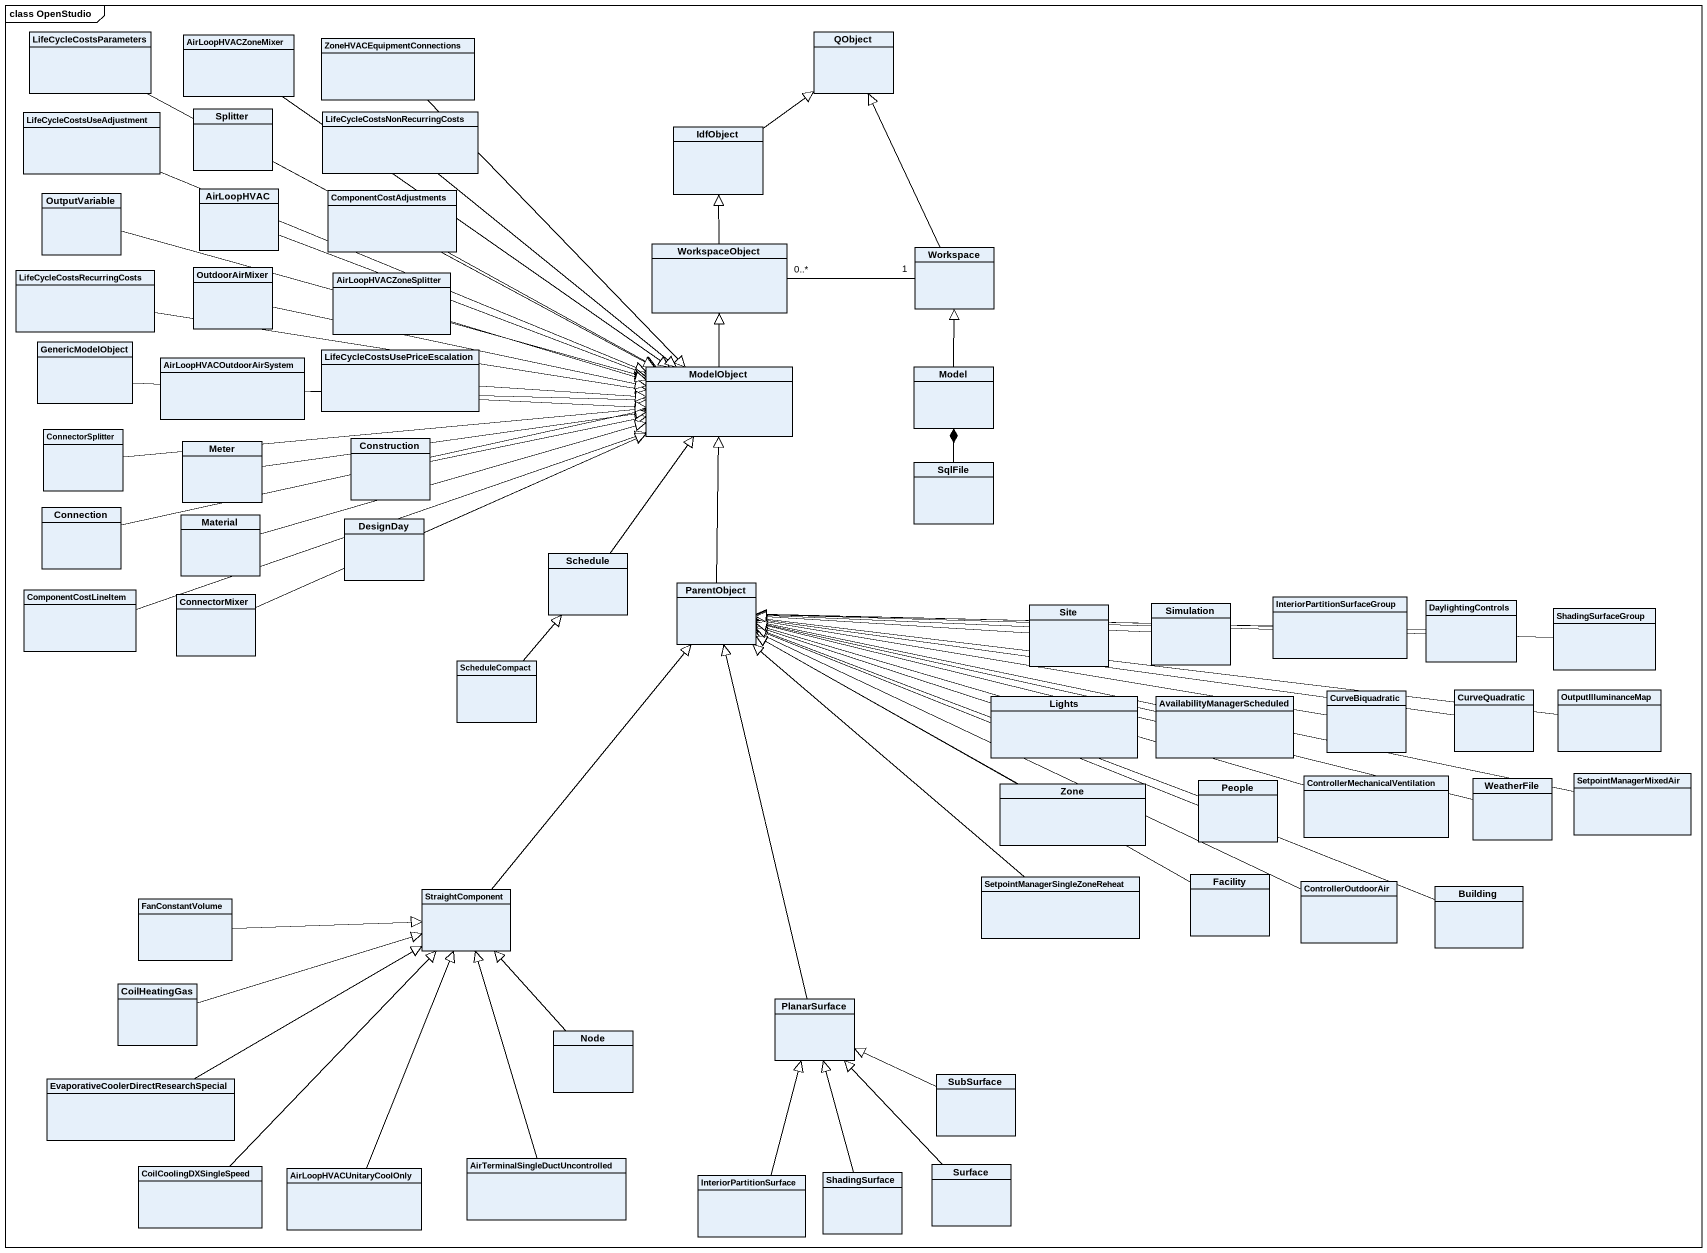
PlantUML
@startuml
mainframe class OpenStudio
hide circle
hide empty members
class LifeCycleCostsParameters
class QObject
class AirLoopHVACZoneMixer
class ZoneHVACEquipmentConnections
class Splitter
class "LifeCycleCostsNonRecurringCosts" as LifeCycleCostsNonRecurringCo
class LifeCycleCostsUseAdjustment
class IdfObject
class AirLoopHVAC
class ComponentCostAdjustments
class OutputVariable
class LifeCycleCostsRecurringCosts
class OutdoorAirMixer
class WorkspaceObject
class Workspace
class AirLoopHVACZoneSplitter
class GenericModelObject
class "LifeCycleCostsUsePriceEscalation" as LifeCycleCostsUsePriceEscala
class AirLoopHVACOutdoorAirSystem
class ModelObject
class Model
class ConnectorSplitter
class Meter
class Construction
class SqlFile
class Connection
class Material
class DesignDay
class ComponentCostLineItem
class Schedule
class ParentObject
class ConnectorMixer
class Site
class Simulation
class "InteriorPartitionSurfaceGroup" as InteriorPartitionSurfaceGrou
class DaylightingControls
class ShadingSurfaceGroup
class ScheduleCompact
class Lights
class AvailabilityManagerScheduled
class CurveBiquadratic
class CurveQuadratic
class OutputIlluminanceMap
class Zone
class People
class "ControllerMechanicalVentilation" as ControllerMechanicalVentilat
class WeatherFile
class SetpointManagerMixedAir
class FanConstantVolume
class StraightComponent
class "SetpointManagerSingleZoneReheat" as SetpointManagerSingleZoneReh
class Facility
class ControllerOutdoorAir
class Building
class CoilHeatingGas
class PlanarSurface
class "Node" as Node_
class "EvaporativeCoolerDirectResearchSpecial" as EvaporativeCoolerDirectResea
class SubSurface
class CoilCoolingDXSingleSpeed
class AirLoopHVACUnitaryCoolOnly
class "AirTerminalSingleDuctUncontrolled" as AirTerminalSingleDuctUncontr
class InteriorPartitionSurface
class ShadingSurface
class Surface
LifeCycleCostsParameters -right-|> ModelObject
AirLoopHVACZoneMixer --|> ModelObject
ZoneHVACEquipmentConnections --|> ModelObject
Splitter -right-|> ModelObject
LifeCycleCostsNonRecurringCo --|> ModelObject
LifeCycleCostsUseAdjustment -right-|> ModelObject
IdfObject -up-|> QObject
AirLoopHVAC -right-|> ModelObject
ComponentCostAdjustments -right-|> ModelObject
OutputVariable -right-|> ModelObject
LifeCycleCostsRecurringCosts -right-|> ModelObject
OutdoorAirMixer -right-|> ModelObject
WorkspaceObject -up-|> IdfObject
WorkspaceObject "0..*" -right- "1" Workspace
Workspace -up-|> QObject
AirLoopHVACZoneSplitter -right-|> ModelObject
GenericModelObject -right-|> ModelObject
LifeCycleCostsUsePriceEscala -right-|> ModelObject
AirLoopHVACOutdoorAirSystem -right-|> ModelObject
ModelObject -up-|> WorkspaceObject
Model -up-|> Workspace
ConnectorSplitter -right-|> ModelObject
Meter -right-|> ModelObject
Construction -right-|> ModelObject
SqlFile -up-* Model
Connection -right-|> ModelObject
Material -right-|> ModelObject
DesignDay -right-|> ModelObject
ComponentCostLineItem -right-|> ModelObject
Schedule -up-|> ModelObject
ParentObject -up-|> ModelObject
ConnectorMixer -right-|> ModelObject
Site -left-|> ParentObject
Simulation -left-|> ParentObject
InteriorPartitionSurfaceGrou -left-|> ParentObject
DaylightingControls -left-|> ParentObject
ShadingSurfaceGroup -left-|> ParentObject
ScheduleCompact -up-|> Schedule
Lights -left-|> ParentObject
AvailabilityManagerScheduled -left-|> ParentObject
CurveBiquadratic -left-|> ParentObject
CurveQuadratic -left-|> ParentObject
OutputIlluminanceMap -left-|> ParentObject
Zone -left-|> ParentObject
People -left-|> ParentObject
ControllerMechanicalVentilat -left-|> ParentObject
WeatherFile -left-|> ParentObject
SetpointManagerMixedAir -left-|> ParentObject
FanConstantVolume -right-|> StraightComponent
StraightComponent -up-|> ParentObject
SetpointManagerSingleZoneReh -up-|> ParentObject
Facility -left-|> ParentObject
ControllerOutdoorAir -left-|> ParentObject
Building -left-|> ParentObject
CoilHeatingGas -right-|> StraightComponent
PlanarSurface -up-|> ParentObject
Node_ -up-|> StraightComponent
EvaporativeCoolerDirectResea -right-|> StraightComponent
SubSurface -left-|> PlanarSurface
CoilCoolingDXSingleSpeed -up-|> StraightComponent
AirLoopHVACUnitaryCoolOnly -up-|> StraightComponent
AirTerminalSingleDuctUncontr -up-|> StraightComponent
InteriorPartitionSurface -up-|> PlanarSurface
ShadingSurface -up-|> PlanarSurface
Surface -up-|> PlanarSurface
@enduml
